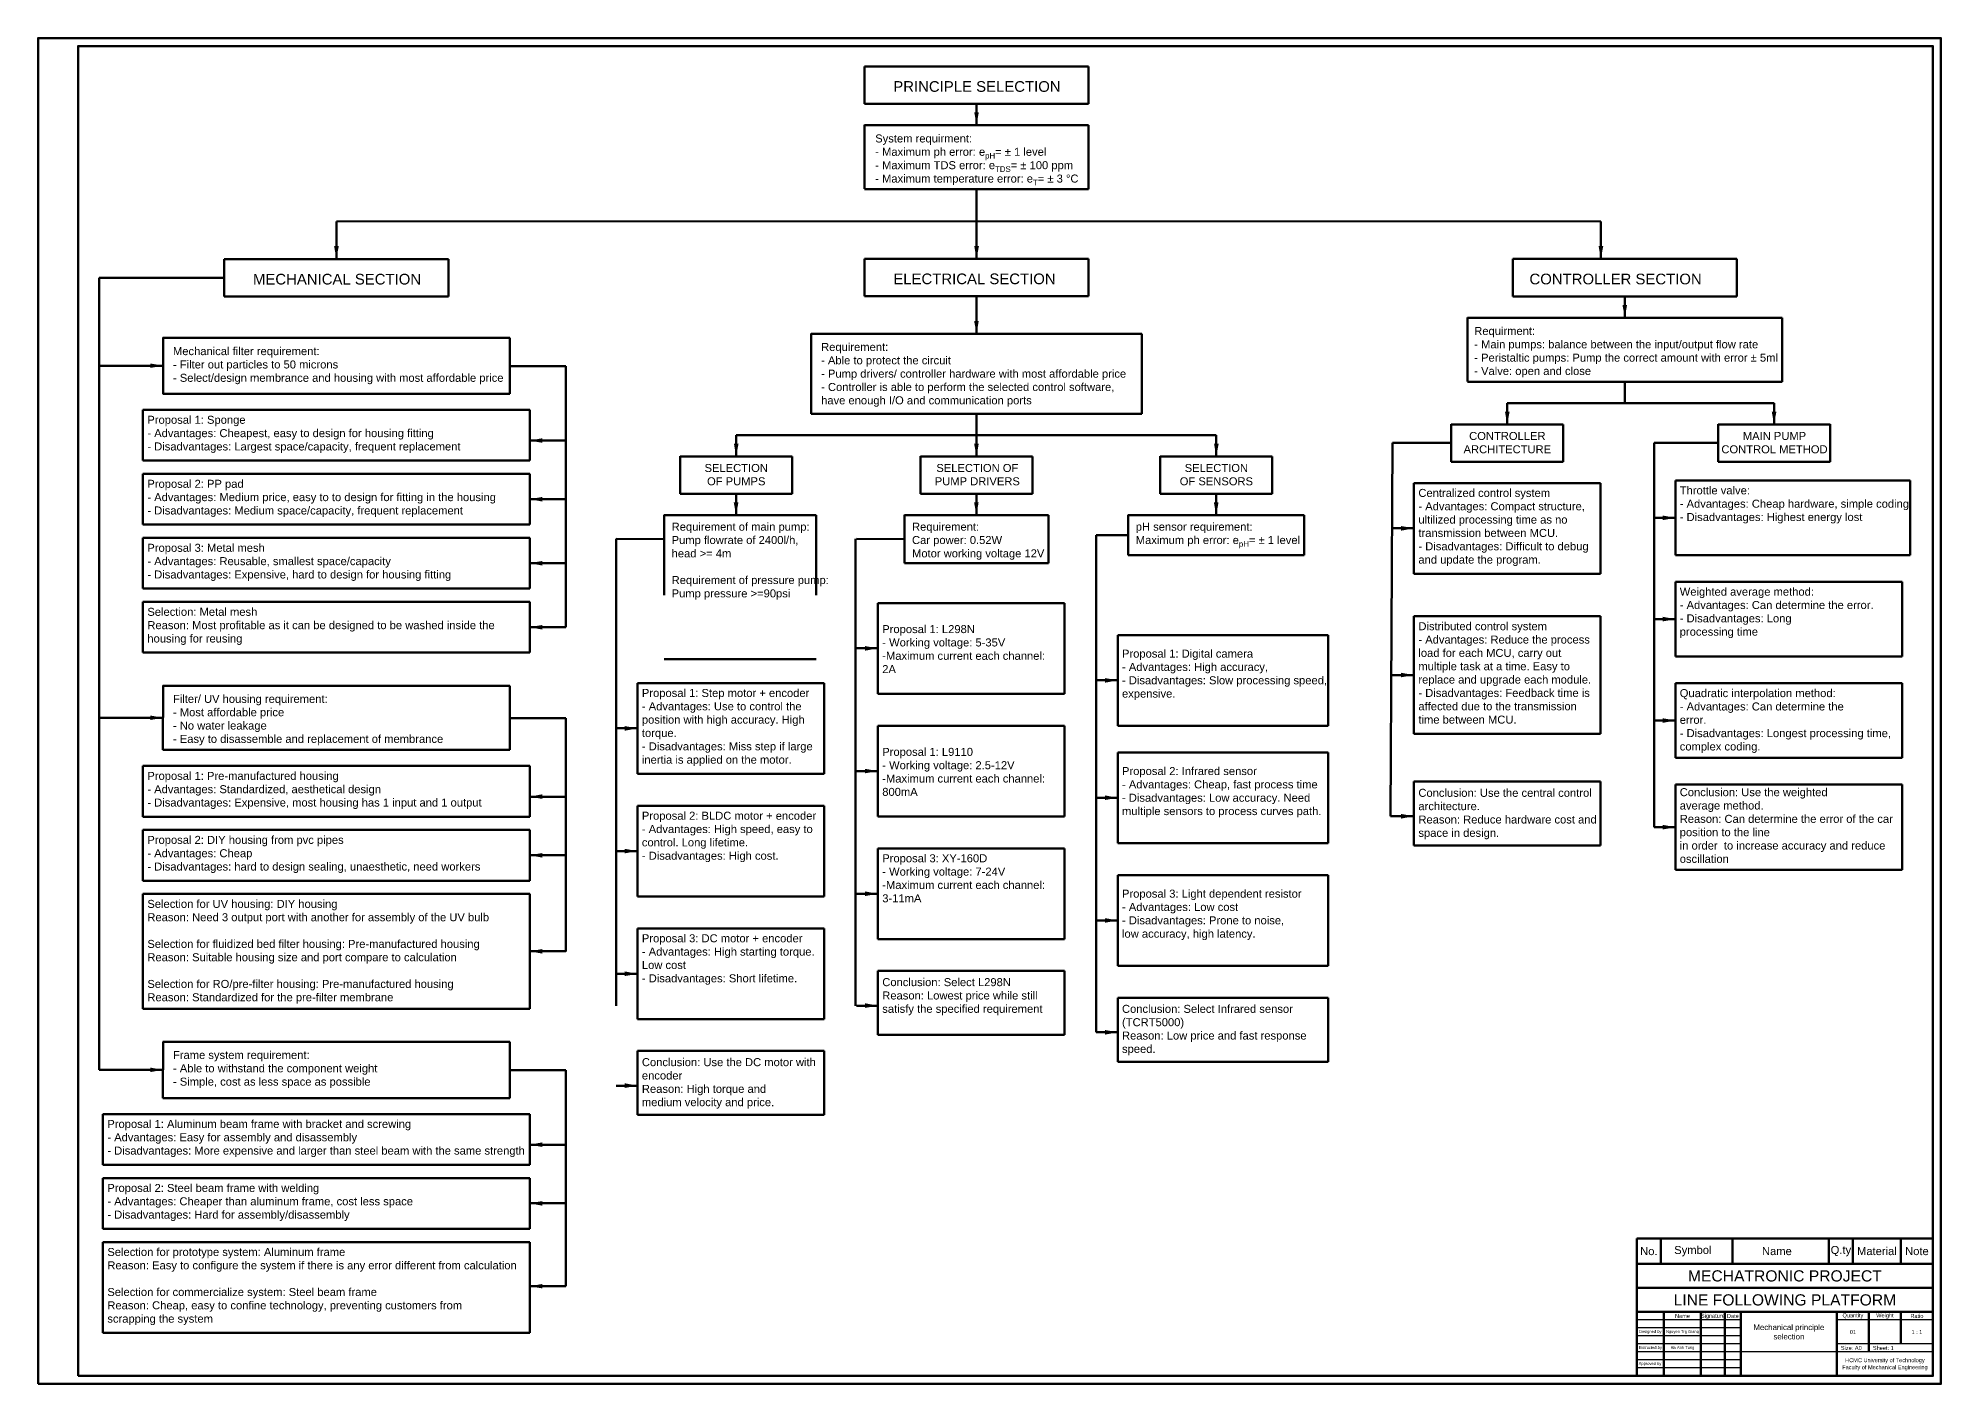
# Model space of a CAD drawing. Header units: millimetres. Extents: x 35 to 7261, y -526 to 3542.
# Drawn here: x 4906 to 6095, y 889 to 1730 of the extents above; entities that cross this region are included whole.
import ezdxf

# ---------------------------------------------------------------- set-up
doc = ezdxf.new("R2010")
doc.units = ezdxf.units.MM
doc.layers.add('nét đậm', color=7, linetype='Continuous', lineweight=50)
doc.styles.get("Standard").update_dxf_attribs({"font": 'arial.ttf'})

msp = doc.modelspace()

# ---------------------------------------------------------------- linework, layer by layer
at = {"layer": 'nét đậm'}
for p, q in [((5422.4, 1712), (5422.4, 1688.7)), ((5562.4, 1712), (5422.4, 1712)), ((5562.4, 1688.7), (5562.4, 1712)), ((5422.4, 1688.7), (5562.4, 1688.7)), ((5492.4, 1688.6), (5492.4, 1675.3)), ((5422.4, 1675.5), (5422.4, 1635.5)), ((5562.4, 1675.3), (5422.4, 1675.3)), ((5562.4, 1635.3), (5562.4, 1675.3)), ((5422.4, 1635.3), (5562.4, 1635.3)), ((5492.4, 1615.3), (5492.4, 1635.3)), ((5492.4, 1635.3), (5492.4, 1591.7)), ((5492.4, 1615.3), (5092.4, 1615)), ((5092.4, 1615), (5092.4, 1591.7)), ((5492.5, 1615.3), (5882.5, 1615)), ((5882.5, 1615), (5882.5, 1591.7)), ((5022.4, 1591.6), (5022.4, 1568.3)), ((5162.4, 1591.6), (5022.4, 1591.6)), ((5162.4, 1568.3), (5162.4, 1591.6)), ((5422.4, 1591.8), (5422.4, 1568.4)), ((5562.4, 1591.8), (5422.4, 1591.8)), ((5562.4, 1568.4), (5562.4, 1591.8)), ((5827.5, 1591.7), (5827.5, 1568.3)), ((5967.5, 1591.7), (5827.5, 1591.7)), ((5967.5, 1568.3), (5967.5, 1591.7)), ((5022.4, 1579.9), (4944.1, 1579.9)), ((4944.1, 1579.9), (4944.1, 1525.1)), ((5022.4, 1568.3), (5162.4, 1568.3)), ((5422.4, 1568.4), (5562.4, 1568.4)), ((5492.4, 1568.4), (5492.4, 1545)), ((5827.5, 1568.3), (5967.5, 1568.3)), ((5897.5, 1568.3), (5897.5, 1555)), ((5799.2, 1555.2), (5799.2, 1515.2)), ((5995.8, 1555), (5799.2, 1555)), ((5995.8, 1515), (5995.8, 1555)), ((5200.7, 1542.4), (4984, 1542.4)), ((4984.1, 1542.6), (4984.1, 1507.4)), ((5200.7, 1507.4), (5200.7, 1542.4)), ((5389.1, 1545.2), (5389, 1495)), ((5595.7, 1545), (5389, 1545)), ((5595.7, 1495), (5595.7, 1545)), ((4944.1, 1525.1), (4944.1, 1085)), ((4984.1, 1525), (4944.1, 1525)), ((5200.7, 1524.8), (5235.7, 1524.8)), ((5235.7, 1524.8), (5235.7, 1361.6)), ((5799.2, 1515), (5995.8, 1515)), ((5897.5, 1515), (5897.5, 1501.7)), ((4984, 1507.4), (5200.7, 1507.4)), ((5897.4, 1501.7), (5824, 1501.6)), ((5824, 1501.6), (5824, 1488.3)), ((5824, 1501.6), (5990.7, 1501.6)), ((5990.7, 1501.6), (5990.7, 1488.3)), ((5213.2, 1497.4), (4971.5, 1497.4)), ((4971.5, 1497.4), (4971.5, 1465.7)), ((5213.2, 1497.4), (5213.2, 1465.7)), ((5389, 1495), (5595.7, 1495)), ((5492.4, 1495), (5492.4, 1481.7)), ((5789, 1488.5), (5789, 1464.9)), ((5859, 1488.3), (5789, 1488.3)), ((5859, 1488.3), (5859, 1464.9)), ((5955.8, 1488.5), (5955.8, 1464.9)), ((6025.7, 1488.3), (5955.8, 1488.3)), ((6025.7, 1488.4), (6025.7, 1465)), ((5235.7, 1478.2), (5213.2, 1478.2)), ((5342.2, 1481.6), (5342.2, 1468.3)), ((5342.2, 1481.6), (5642.2, 1481.6)), ((5492.3, 1481.7), (5352.2, 1481.6)), ((5492.4, 1481.6), (5492.4, 1468.3)), ((5642.2, 1481.6), (5642.2, 1468.3)), ((5752.4, 1476.8), (5751, 1243.5)), ((5789, 1476.7), (5752.4, 1476.8)), ((5955.8, 1476.7), (5915.8, 1476.7)), ((5915.8, 1476.7), (5915.8, 1236.6)), ((4971.5, 1465.7), (5213.2, 1465.7)), ((5307.2, 1468.5), (5307.2, 1444.9)), ((5377.2, 1468.3), (5307.2, 1468.3)), ((5377.2, 1468.3), (5377.2, 1444.9)), ((5457.4, 1468.5), (5457.4, 1444.9)), ((5527.3, 1468.3), (5457.4, 1468.3)), ((5527.3, 1468.3), (5527.3, 1444.9)), ((5607.2, 1468.5), (5607.2, 1444.9)), ((5677.2, 1468.3), (5607.2, 1468.3)), ((5677.2, 1468.3), (5677.2, 1444.9)), ((5789, 1464.9), (5859, 1464.9)), ((5955.8, 1464.9), (6025.7, 1464.9)), ((5213.2, 1457.4), (4971.5, 1457.4)), ((4971.5, 1457.4), (4971.5, 1425.7)), ((5213.2, 1457.4), (5213.2, 1425.7)), ((5882.3, 1451.7), (5765.7, 1451.7)), ((5765.7, 1451.7), (5765.7, 1395)), ((5882.3, 1395), (5882.3, 1451.7)), ((6075.7, 1453.3), (5929.1, 1453.3)), ((5929.1, 1453.3), (5929.1, 1406.6)), ((6075.7, 1406.6), (6075.7, 1453.3)), ((5235.7, 1441.6), (5213.2, 1441.6)), ((5307.2, 1444.9), (5377.2, 1444.9)), ((5342.2, 1444.9), (5342.2, 1431.6)), ((5457.4, 1444.9), (5527.3, 1444.9)), ((5492.3, 1444.9), (5492.3, 1431.6)), ((5607.2, 1444.9), (5677.2, 1444.9)), ((5642.2, 1444.9), (5642.2, 1431.6)), ((5297.2, 1431.8), (5297.2, 1381.6)), ((5392.1, 1431.6), (5297.2, 1431.6)), ((5392.1, 1431.6), (5392.1, 1381.6)), ((5447.3, 1431.8), (5447.3, 1401.6)), ((5537.3, 1431.6), (5447.3, 1431.6)), ((5537.3, 1431.6), (5537.3, 1401.6)), ((5587.2, 1431.8), (5587.2, 1406.6)), ((5697.1, 1431.6), (5587.2, 1431.6)), ((5697.1, 1431.6), (5697.1, 1406.6)), ((5915.8, 1429.9), (5929.1, 1429.9)), ((4971.5, 1425.7), (5213.2, 1425.7)), ((5213.2, 1417.4), (4971.5, 1417.4)), ((4971.5, 1417.4), (4971.5, 1385.7)), ((5213.2, 1417.4), (5213.2, 1385.7)), ((5297.2, 1416.7), (5267.2, 1416.8)), ((5267.2, 1416.8), (5267.2, 1125.1)), ((5416.8, 1416.8), (5416.8, 1125.1)), ((5447.4, 1416.7), (5417.4, 1416.8)), ((5587.2, 1419.2), (5567.2, 1419.1)), ((5567.2, 1419.1), (5567.2, 1108.5)), ((5752.4, 1423.4), (5765.7, 1423.4)), ((5587.2, 1406.6), (5697.1, 1406.6)), ((5929.1, 1406.6), (6075.7, 1406.6)), ((5235.7, 1401.6), (5213.2, 1401.6)), ((5447.3, 1401.6), (5537.3, 1401.6)), ((5765.7, 1395), (5882.3, 1395)), ((4971.5, 1385.7), (5213.2, 1385.7)), ((6070.7, 1389.9), (5929.1, 1389.9)), ((5929.1, 1389.9), (5929.1, 1343.3)), ((6070.7, 1343.3), (6070.7, 1389.9)), ((5213.2, 1377.4), (4971.5, 1377.4)), ((4971.5, 1377.4), (4971.5, 1345.7)), ((5213.2, 1377.4), (5213.2, 1345.7)), ((5547.3, 1376.7), (5430.7, 1376.7)), ((5430.7, 1376.7), (5430.7, 1320)), ((5547.3, 1376.7), (5547.3, 1320)), ((5882.3, 1368.4), (5765.7, 1368.4)), ((5765.7, 1368.4), (5765.7, 1295)), ((5882.3, 1295), (5882.3, 1368.4)), ((5235.7, 1361.6), (5213.2, 1361.6)), ((5712.2, 1356.7), (5580.6, 1356.7)), ((5580.6, 1356.7), (5580.6, 1300)), ((5712.2, 1356.7), (5712.2, 1300)), ((5915.8, 1366.6), (5929.1, 1366.6)), ((4971.5, 1345.7), (5213.2, 1345.7)), ((5417.4, 1348.4), (5430.7, 1348.4)), ((5297.2, 1341.6), (5392.1, 1341.6)), ((5752.4, 1331.7), (5765.7, 1331.7)), ((5929.1, 1343.3), (6070.7, 1343.3)), ((4984.1, 1325.1), (4984, 1284.9)), ((5200.7, 1324.9), (4984, 1324.9)), ((5200.7, 1284.9), (5200.7, 1324.9)), ((5397.2, 1326.7), (5280.6, 1326.7)), ((5280.6, 1326.7), (5280.6, 1270)), ((5397.2, 1326.7), (5397.2, 1270)), ((5430.7, 1320), (5547.3, 1320)), ((5567.2, 1328.4), (5580.6, 1328.4)), ((6070.7, 1326.6), (5929.1, 1326.6)), ((5929.1, 1326.6), (5929.1, 1279.9)), ((6070.7, 1279.9), (6070.7, 1326.6)), ((4984.1, 1305), (4944.1, 1305)), ((5200.7, 1304.8), (5235.7, 1304.8)), ((5235.7, 1304.8), (5235.7, 1159)), ((5267.2, 1298.4), (5280.6, 1298.4)), ((5547.3, 1300), (5430.7, 1300)), ((5430.7, 1300), (5430.7, 1243.4)), ((5547.3, 1300), (5547.3, 1243.4)), ((5580.6, 1300), (5712.2, 1300)), ((5915.8, 1303.3), (5929.1, 1303.3)), ((4984, 1284.9), (5200.7, 1284.9)), ((5765.7, 1295), (5882.3, 1295)), ((5213.2, 1274.9), (4971.5, 1274.9)), ((4971.5, 1274.9), (4971.5, 1243.2)), ((5213.2, 1274.9), (5213.2, 1243.2)), ((5712.2, 1283.4), (5580.6, 1283.4)), ((5580.6, 1283.4), (5580.6, 1226.7)), ((5712.2, 1283.4), (5712.2, 1226.7)), ((5929.1, 1279.9), (6070.7, 1279.9)), ((5280.6, 1270), (5397.2, 1270)), ((5417.4, 1271.7), (5430.7, 1271.7)), ((5882.3, 1265.1), (5765.7, 1265.1)), ((5765.7, 1265.1), (5765.7, 1225.1)), ((5882.3, 1225.1), (5882.3, 1265.1)), ((6070.7, 1263.3), (5929.1, 1263.3)), ((5929.1, 1263.3), (5929.1, 1209.9)), ((6070.7, 1209.9), (6070.7, 1263.3)), ((5235.7, 1255.7), (5213.2, 1255.7)), ((5397.2, 1250), (5280.6, 1250)), ((5280.6, 1250), (5280.6, 1193.4)), ((5397.2, 1250), (5397.2, 1193.4)), ((5567.2, 1255), (5580.6, 1255)), ((4971.5, 1243.2), (5213.2, 1243.2)), ((5430.7, 1243.4), (5547.3, 1243.4)), ((5751, 1243.5), (5765.7, 1243.5)), ((5915.8, 1236.6), (5929.1, 1236.6)), ((5213.2, 1234.9), (4971.5, 1234.9)), ((4971.5, 1234.9), (4971.5, 1203.2)), ((5213.2, 1234.9), (5213.2, 1203.2)), ((5580.6, 1226.7), (5712.2, 1226.7)), ((5765.7, 1225.1), (5882.3, 1225.1)), ((5235.7, 1219.1), (5213.2, 1219.1)), ((5267.2, 1221.7), (5280.6, 1221.7)), ((5547.3, 1223.4), (5430.7, 1223.4)), ((5430.7, 1223.4), (5430.7, 1166.7)), ((5547.3, 1223.4), (5547.3, 1166.7)), ((4971.5, 1203.2), (5213.2, 1203.2)), ((5712.2, 1206.7), (5580.6, 1206.7)), ((5580.6, 1206.7), (5580.6, 1150)), ((5712.2, 1206.7), (5712.2, 1150)), ((5929.1, 1209.9), (6070.7, 1209.9)), ((5213.2, 1194.9), (4971.5, 1194.9)), ((4971.5, 1194.9), (4971.5, 1123.2)), ((5213.2, 1194.9), (5213.2, 1123.2)), ((5280.6, 1193.4), (5397.2, 1193.4)), ((5417.4, 1195), (5430.7, 1195)), ((5567.2, 1178.4), (5580.6, 1178.4)), ((5397.2, 1173.4), (5280.6, 1173.4)), ((5280.6, 1173.4), (5280.6, 1116.7)), ((5397.2, 1173.4), (5397.2, 1116.7)), ((5430.7, 1166.7), (5547.3, 1166.7)), ((5235.7, 1159.1), (5213.2, 1159.1)), ((5267.2, 1145), (5280.6, 1145)), ((5547.3, 1146.8), (5430.7, 1146.8)), ((5430.7, 1146.8), (5430.7, 1106.8)), ((5547.3, 1146.8), (5547.3, 1106.8)), ((5580.6, 1150), (5712.2, 1150)), ((5712.2, 1130.1), (5580.6, 1130.1)), ((5580.6, 1130.1), (5580.6, 1090.1)), ((5712.2, 1130.1), (5712.2, 1090.1)), ((4971.5, 1123.2), (5213.2, 1123.2)), ((5417.4, 1125.1), (5430.7, 1125.1)), ((5280.6, 1116.7), (5397.2, 1116.7)), ((5430.7, 1106.8), (5547.3, 1106.8)), ((5567.2, 1108.5), (5580.6, 1108.5)), ((4984.1, 1102.6), (4984, 1067.4)), ((5200.7, 1102.4), (4984, 1102.4)), ((5200.7, 1067.4), (5200.7, 1102.4)), ((5397.2, 1096.8), (5280.6, 1096.8)), ((5280.6, 1096.8), (5280.6, 1056.8)), ((5397.2, 1096.8), (5397.2, 1056.8)), ((4984.1, 1085), (4944.1, 1085)), ((5200.7, 1084.8), (5235.7, 1084.8)), ((5235.7, 1084.8), (5235.7, 949.8)), ((5580.6, 1090.1), (5712.2, 1090.1)), ((5267.2, 1075.1), (5280.6, 1075.1)), ((4984, 1067.4), (5200.7, 1067.4)), ((5213.2, 1057.4), (4946.5, 1057.4)), ((4946.5, 1057.4), (4946.5, 1025.7)), ((5213.2, 1057.4), (5213.2, 1025.7)), ((5280.6, 1056.8), (5397.2, 1056.8)), ((5235.7, 1038.2), (5213.2, 1038.2)), ((4946.5, 1025.7), (5213.2, 1025.7)), ((5213.2, 1017.4), (4946.5, 1017.4)), ((4946.5, 1017.4), (4946.5, 985.7)), ((5213.2, 1017.4), (5213.2, 985.7)), ((5235.7, 1001.6), (5213.2, 1001.6)), ((4946.5, 985.7), (5213.2, 985.7)), ((5213.2, 977.4), (4946.5, 977.4)), ((4946.5, 977.4), (4946.5, 920.7)), ((5213.2, 977.4), (5213.2, 920.7)), ((5905, 933.7), (5905, 979.7)), ((5920, 963.7), (5920, 979.7)), ((5964.7, 963.7), (5964.7, 979.7)), ((6025, 963.7), (6025, 979.7)), ((6040, 963.7), (6040, 979.7)), ((6070, 963.7), (6070, 979.7)), ((6090, 963.7), (5905, 963.7)), ((5235.7, 949.8), (5213.2, 949.8)), ((6090, 948.7), (5905, 948.7)), ((6090, 933.7), (5905, 933.7)), ((5905, 933.7), (5905, 893.7)), ((5921.9, 934.1), (5921.9, 894.1)), ((5945, 933.7), (5945, 893.7)), ((5960, 933.7), (5960, 893.7)), ((5970, 933.7), (5970, 893.7)), ((6030, 933.7), (6030, 893.7)), ((6050, 933.7), (6050, 908.7)), ((6070, 933.7), (6070, 913.7)), ((4946.5, 920.7), (5213.2, 920.7)), ((6090, 893.7), (5905, 893.7))]:
    msp.add_line(p, q, dxfattribs=at)
at = {"layer": 'nét đậm', "lineweight": 50}
msp.add_line((6090, 979.7), (5905, 979.7), dxfattribs=at)
at = {"layer": 'nét đậm', "lineweight": 25}
for p, q in [((5970, 928.7), (5905, 928.7)), ((6090, 928.7), (6030, 928.7)), ((5970, 923.7), (5905, 923.7)), ((5970, 918.7), (5905, 918.7)), ((5970, 913.7), (5905, 913.7)), ((6090, 908.7), (5905, 908.7)), ((5970, 903.7), (5905, 903.7)), ((6090, 913.7), (6030, 913.7)), ((5970, 898.7), (5905, 898.7))]:
    msp.add_line(p, q, dxfattribs=at)
at = {"layer": 'nét đậm', "lineweight": 50}
for points in [[(4906, 888.7), (6095, 888.7), (6095, 1729.7), (4906, 1729.7)], [(4931, 893.7), (6090, 893.7), (6090, 1724.7), (4931, 1724.7)]]:
    msp.add_lwpolyline(points, close=True, dxfattribs=at)
at = {"layer": 'nét đậm', "linetype": 'Continuous'}
for points in [[(5491, 1683.3), (5493.8, 1683.3), (5492.4, 1675.3)], [(5091, 1599.7), (5093.9, 1599.7), (5092.4, 1591.7)], [(5491, 1599.7), (5493.9, 1599.7), (5492.4, 1591.7)], [(5881.1, 1599.7), (5884, 1599.7), (5882.5, 1591.7)], [(5896, 1563), (5898.9, 1563), (5897.5, 1555)], [(5490.9, 1553), (5493.8, 1553), (5492.4, 1545)], [(4976.1, 1523.6), (4976.1, 1526.4), (4984.1, 1525)], [(5822.6, 1496.3), (5825.5, 1496.3), (5824, 1488.3)], [(5989.3, 1496.3), (5992.2, 1496.3), (5990.7, 1488.3)], [(5221.2, 1476.8), (5221.2, 1479.7), (5213.2, 1478.2)], [(5340.8, 1476.3), (5343.7, 1476.3), (5342.2, 1468.3)], [(5490.9, 1476.3), (5493.8, 1476.3), (5492.4, 1468.3)], [(5640.8, 1476.3), (5643.7, 1476.3), (5642.2, 1468.3)], [(5221.2, 1440.1), (5221.2, 1443), (5213.2, 1441.6)], [(5340.7, 1439.6), (5343.6, 1439.6), (5342.2, 1431.6)], [(5490.9, 1439.6), (5493.7, 1439.6), (5492.3, 1431.6)], [(5640.7, 1439.6), (5643.6, 1439.6), (5642.2, 1431.6)], [(5921.1, 1428.5), (5921.1, 1431.4), (5929.1, 1429.9)], [(5757.7, 1421.9), (5757.7, 1424.8), (5765.7, 1423.4)], [(5221.2, 1400.1), (5221.2, 1403), (5213.2, 1401.6)], [(5921.1, 1365.2), (5921.1, 1368.1), (5929.1, 1366.6)], [(5221.2, 1360.1), (5221.2, 1363), (5213.2, 1361.6)], [(5422.7, 1346.9), (5422.7, 1349.8), (5430.7, 1348.4)], [(5757.7, 1330.3), (5757.7, 1333.1), (5765.7, 1331.7)], [(5572.6, 1326.9), (5572.6, 1329.8), (5580.6, 1328.4)], [(4976.1, 1303.6), (4976.1, 1306.4), (4984.1, 1305)], [(5272.6, 1296.9), (5272.6, 1299.8), (5280.6, 1298.4)], [(5921.1, 1301.8), (5921.1, 1304.7), (5929.1, 1303.3)], [(5422.7, 1270.3), (5422.7, 1273.1), (5430.7, 1271.7)], [(5221.2, 1254.3), (5221.2, 1257.2), (5213.2, 1255.7)], [(5572.6, 1253.6), (5572.6, 1256.5), (5580.6, 1255)], [(5757.7, 1242), (5757.7, 1244.9), (5765.7, 1243.5)], [(5921.1, 1235.2), (5921.1, 1238.1), (5929.1, 1236.6)], [(5221.2, 1217.6), (5221.2, 1220.5), (5213.2, 1219.1)], [(5272.6, 1220.3), (5272.6, 1223.1), (5280.6, 1221.7)], [(5422.7, 1193.6), (5422.7, 1196.5), (5430.7, 1195)], [(5572.6, 1176.9), (5572.6, 1179.8), (5580.6, 1178.4)], [(5221.2, 1157.6), (5221.2, 1160.5), (5213.2, 1159.1)], [(5272.6, 1143.6), (5272.6, 1146.5), (5280.6, 1145)], [(5422.7, 1123.7), (5422.7, 1126.6), (5430.7, 1125.1)], [(5572.6, 1107), (5572.6, 1109.9), (5580.6, 1108.5)], [(4976.1, 1083.6), (4976.1, 1086.4), (4984.1, 1085)], [(5272.6, 1073.7), (5272.6, 1076.6), (5280.6, 1075.1)], [(5221.2, 1036.8), (5221.2, 1039.7), (5213.2, 1038.2)], [(5221.2, 1000.1), (5221.2, 1003), (5213.2, 1001.6)], [(5221.2, 948.4), (5221.2, 951.2), (5213.2, 949.8)]]:
    msp.add_trace(points, dxfattribs=at)

# ---------------------------------------------------------------- texts
at = {"attachment_point": 1}
for s, width, gutter_width, heights, insert, char_height in [('PRINCIPLE SELECTION', 125.291, 8.33, [0], (5440.4, 1702.8), 6.667), ('\\A1;System requirment:\\P- Maximum ph error: e{\\H0.7x;\\S^ pH;}= %%P 1 level\\P- Maximum TDS error: e{\\H0.7x;\\S^ TDS;}= %%P 100 ppm\\P- Maximum temperature error: e{\\H0.7x;\\S^ T;}= %%P 3 %%DC', 181.219, 71.6, [45], (5429.1, 1669.5), 5), ('MECHANICAL SECTION', 125.291, 8.33, [0], (5040.3, 1582.4), 6.667), ('ELECTRICAL SECTION', 125.291, 8.33, [0], (5440.4, 1582.6), 6.667), ('CONTROLLER SECTION', 125.291, 8.33, [0], (5837.9, 1582.5), 6.667), ('Requirment:\\P- Main pumps: balance between the input/output flow rate\\P- Peristaltic pumps: Pump the correct amount with error %%P 5ml\\P- Valve: open and close', 206.67, 8.33, [0], (5803.4, 1549.2), 5), ('Mechanical filter requirement:\\P- Filter out particles to 50 microns\\P- Select/design membrance and housing with most affordable price', 225.63, 8.33, [0], (4990.3, 1536.6), 5), ('Requirement:\\P- Able to protect the circuit\\P- Pump drivers/ controller hardware with most affordable price\\P- Controller is able to perform the selected control software, \\Phave enough I/O and communication ports  ', 206.313, 8.33, [0], (5395.3, 1539.2), 5), ('Proposal 1: Sponge \\P- Advantages: Cheapest, easy to design for housing fitting \\P- Disadvantages: Largest space/capacity, frequent replacement', 300.242, 8.33, [82.3], (4974.3, 1493.7), 5), ('\\pxqc;CONTROLLER \\PARCHITECTURE', 60.538, 8.33, [0], (5793.8, 1483.6), 5), ('\\pxqc;MAIN PUMP CONTROL METHOD', 71.01, 8.33, [0], (5955.5, 1483.6), 5), ('\\pxqc;SELECTION ^JOF PUMPS', 60.538, 8.33, [0], (5312, 1463.6), 5), ('\\pxqc;SELECTION OF PUMP DRIVERS', 71.598, 8.33, [0], (5457.1, 1463.6), 5), ('\\pxqc;SELECTION ^JOF SENSORS', 60.538, 8.33, [0], (5612, 1463.6), 5), ('Proposal 2: PP pad \\P- Advantages: Medium price, easy to to design for fitting in the housing\\P- Disadvantages: Medium space/capacity, frequent replacement', 300.242, 8.33, [82.3], (4974.3, 1453.7), 5), ('Centralized control system\\P- Advantages: Compact structure, \\Pultilized processing time as no\\Ptransmission between MCU.\\P- Disadvantages: Difficult to debug\\Pand update the program.', 181.219, 8.33, [82.3], (5768.5, 1448), 5), ('Throttle valve:\\P- Advantages: Cheap hardware, simple coding\\P- Disadvantages: Highest energy lost', 181.219, 8.33, [82.3], (5931.8, 1449.6), 5), ('\\pxql;Requirement of main pump:\\PPump flowrate of 2400l/h, head >= 4m\\P\\PRequirement of pressure pump:\\PPump pressure >=90psi', 94.145, 8.33, [0], (5301.9, 1426.9), 5), ('\\pxql;Requirement:\\PCar power: 0.52W\\PMotor working voltage 12V', 82.257, 8.33, [0], (5452.1, 1426.9), 5), ('\\pxql;pH sensor requirement:\\P\\pq*;{\\A1;Maximum ph error: e\\H0.7x;\\S^ pH;\\H1.42857x;= %%P 1 level}', 118.044, 8.33, [0], (5591.9, 1426.9), 5), ('Proposal 3: Metal mesh \\P- Advantages: Reusable, smallest space/capacity\\P- Disadvantages: Expensive, hard to design for housing fitting ', 300.242, 8.33, [82.3], (4974.3, 1413.7), 5), ('Weighted average method: \\P- Advantages: Can determine the error.\\P- Disadvantages: Long \\Pprocessing time', 181.219, 8.33, [82.3], (5931.8, 1386.3), 5), ('Selection: Metal mesh\\PReason: Most profitable as it can be designed to be washed inside the \\Phousing for reusing', 300.242, 8.33, [82.3], (4974.3, 1373.7), 5), ('Proposal 1: L298N\\P- Working voltage: 5-35V\\P-Maximum current each channel:\\P2A', 181.219, 8.33, [82.3], (5433.5, 1362.9), 5), ('Distributed control system\\P- Advantages: Reduce the process\\Pload for each MCU, carry out \\Pmultiple task at a time. Easy to \\Preplace and upgrade each module.\\P- Disadvantages: Feedback time is \\Paffected due to the transmission \\Ptime between MCU.', 181.219, 8.33, [82.3], (5768.5, 1364.7), 5), ('Proposal 1: Digital camera\\P- Advantages: High accuracy,\\P- Disadvantages: Slow processing speed, \\Pexpensive.', 181.219, 8.33, [82.3], (5583.3, 1347.6), 5), ('Proposal 1: Step motor + encoder\\P- Advantages: Use to control the\\Pposition with high accuracy. High\\Ptorque.\\P- Disadvantages: Miss step if large \\Pinertia is applied on the motor.', 181.219, 8.33, [82.3], (5283.3, 1323), 5), ('Quadratic interpolation method: \\P- Advantages: Can determine the \\Perror.\\P- Disadvantages: Longest processing time, \\Pcomplex coding.', 181.219, 8.33, [82.3], (5931.8, 1322.9), 5), ('Filter/ UV housing requirement:\\P- Most affordable price\\P- No water leakage\\P- Easy to disassemble and replacement of membrance', 225.63, 8.33, [0], (4990.3, 1319.3), 5), ('Proposal 1: L9110\\P- Working voltage: 2.5-12V\\P-Maximum current each channel:\\P800mA', 181.219, 8.33, [82.3], (5433.5, 1286.2), 5), ('Proposal 2: Infrared sensor\\P- Advantages: Cheap, fast process time \\P- Disadvantages: Low accuracy. Need\\Pmultiple sensors to process curves path.', 181.219, 8.33, [82.3], (5583.3, 1274.2), 5), ('Proposal 1: Pre-manufactured housing \\P- Advantages: Standardized, aesthetical design\\P- Disadvantages: Expensive, most housing has 1 input and 1 output', 300.242, 8.33, [82.3], (4974.3, 1271.2), 5), ('Conclusion: Use the central control\\Parchitecture.\\PReason: Reduce hardware cost and\\Pspace in design.', 181.219, 8.33, [82.3], (5768.5, 1260.6), 5), ('Conclusion: Use the weighted \\Paverage method.\\PReason: Can determine the error of the car \\Pposition to the line \\Pin order  to increase accuracy and reduce \\Poscillation', 181.219, 8.33, [82.3], (5931.8, 1261), 5), ('Proposal 2: BLDC motor + encoder\\P- Advantages: High speed, easy to\\Pcontrol. Long lifetime.\\P- Disadvantages: High cost.', 181.219, 8.33, [82.3], (5283.3, 1246.3), 5), ('Proposal 2: DIY housing from pvc pipes\\P- Advantages: Cheap\\P- Disadvantages: hard to design sealing, unaesthetic, need workers', 300.242, 8.33, [82.3], (4974.3, 1231.2), 5), ('Proposal 3: XY-160D\\P- Working voltage: 7-24V\\P-Maximum current each channel:\\P3-11mA', 181.219, 8.33, [82.3], (5433.5, 1219.7), 5), ('Selection for UV housing: DIY housing\\PReason: Need 3 output port with another for assembly of the UV bulb\\P\\PSelection for fluidized bed filter housing: Pre-manufactured housing\\PReason: Suitable housing size and port compare to calculation\\P\\PSelection for RO/pre-filter housing: Pre-manufactured housing\\PReason: Standardized for the pre-filter membrane', 300.242, 8.33, [82.3], (4974.3, 1191.2), 5), ('Proposal 3: Light dependent resistor\\P- Advantages: Low cost\\P- Disadvantages: Prone to noise, \\Plow accuracy, high latency.', 181.219, 8.33, [82.3], (5583.3, 1197.6), 5), ('Proposal 3: DC motor + encoder\\P- Advantages: High starting torque.\\PLow cost\\P- Disadvantages: Short lifetime.', 181.219, 8.33, [82.3], (5283.3, 1169.7), 5), ('Conclusion: Select L298N\\PReason: Lowest price while still \\Psatisfy the specified requirement', 181.219, 8.33, [82.3], (5433.5, 1142.3), 5), ('Conclusion: Select Infrared sensor\\P(TCRT5000)\\PReason: Low price and fast response \\Pspeed.', 181.219, 8.33, [82.3], (5583.3, 1125.6), 5), ('Frame system requirement:\\P- Able to withstand the component weight\\P- Simple, cost as less space as possible', 225.63, 8.33, [0], (4990.3, 1096.8), 5), ('Conclusion: Use the DC motor with\\Pencoder\\PReason: High torque and \\Pmedium velocity and price.', 181.219, 8.33, [82.3], (5283.3, 1092.3), 5), ('Proposal 1: Aluminum beam frame with bracket and screwing\\P- Advantages: Easy for assembly and disassembly\\P- Disadvantages: More expensive and larger than steel beam with the same strength', 300.242, 8.33, [82.3], (4949.3, 1053.7), 5), ('Proposal 2: Steel beam frame with welding\\P- Advantages: Cheaper than aluminum frame, cost less space\\P- Disadvantages: Hard for assembly/disassembly', 300.242, 8.33, [82.3], (4949.3, 1013.7), 5), ('Selection for prototype system: Aluminum frame \\PReason: Easy to configure the system if there is any error different from calculation\\P\\PSelection for commercialize system: Steel beam frame\\PReason: Cheap, easy to confine technology, preventing customers from \\Pscrapping the system', 300.242, 8.33, [82.3], (4949.3, 973.7), 5)]:
    msp.add_mtext_dynamic_manual_height_columns(s, width=width, gutter_width=gutter_width, heights=heights, dxfattribs=dict(at, insert=insert, char_height=char_height))
at = {"layer": 'nét đậm', "attachment_point": 5}
for s, width, heights, insert, char_height in [('Symbol', 40, [0], (5940, 971.7), 5), ('Q.ty', 15, [0], (6032.5, 971.7), 5), ('No.', 15, [0], (5912.5, 971.7), 5), ('Name', 65, [0], (5992.5, 971.7), 5), ('Material', 30, [0], (6055, 971.7), 5), ('Note', 20, [0], (6080, 971.7), 5), ('MECHATRONIC PROJECT', 185, [7.24], (5997.5, 956.2), 7), ('LINE FOLLOWING PLATFORM', 185, [0], (5997.5, 941.2), 7), ('Name', 23, [0], (5933.5, 931.2), 2.5), ('Signature', 15, [0], (5952.5, 930.9), 2.5), ('Date', 10, [0], (5965, 931.2), 2.5), ('Quantity', 20, [0], (6040, 931.2), 2.5), ('Weight', 20, [0], (6060, 931.2), 2.5), ('Ratio', 20, [0], (6080, 931.2), 2.5), ('Designed by', 16.804, [0], (5913.4, 921.2), 1.8), ('Nguyen Trg Giang', 23, [0], (5933.5, 921.2), 1.8), ('Mechanical principle selection', 60, [0], (6000, 921.2), 3.5), ('01', 20, [0], (6040, 921.2), 2.5), ('1 : 1', 20, [0], (6080, 921.2), 2.5), ('Instructed by', 18.57, [0], (5913.4, 911.2), 1.8), ('Ha Anh Tung', 23, [0], (5933.5, 911.2), 1.8), ('Size: A0', 20, [0], (6039, 911.2), 2.5), ('HCMC University of Technology', 60, [0], (6060, 903.2), 2.5), ('Sheet: 1', 20, [0], (6059, 911.2), 2.5), ('Approved by', 16.804, [0], (5913.2, 901.2), 1.8), ('Faculty of Mechanical Engineering', 60, [0], (6060, 898.8), 2.5)]:
    msp.add_mtext_dynamic_manual_height_columns(s, width=width, gutter_width=12.5, heights=heights, dxfattribs=dict(at, insert=insert, char_height=char_height))

doc.saveas('drawing.dxf')
